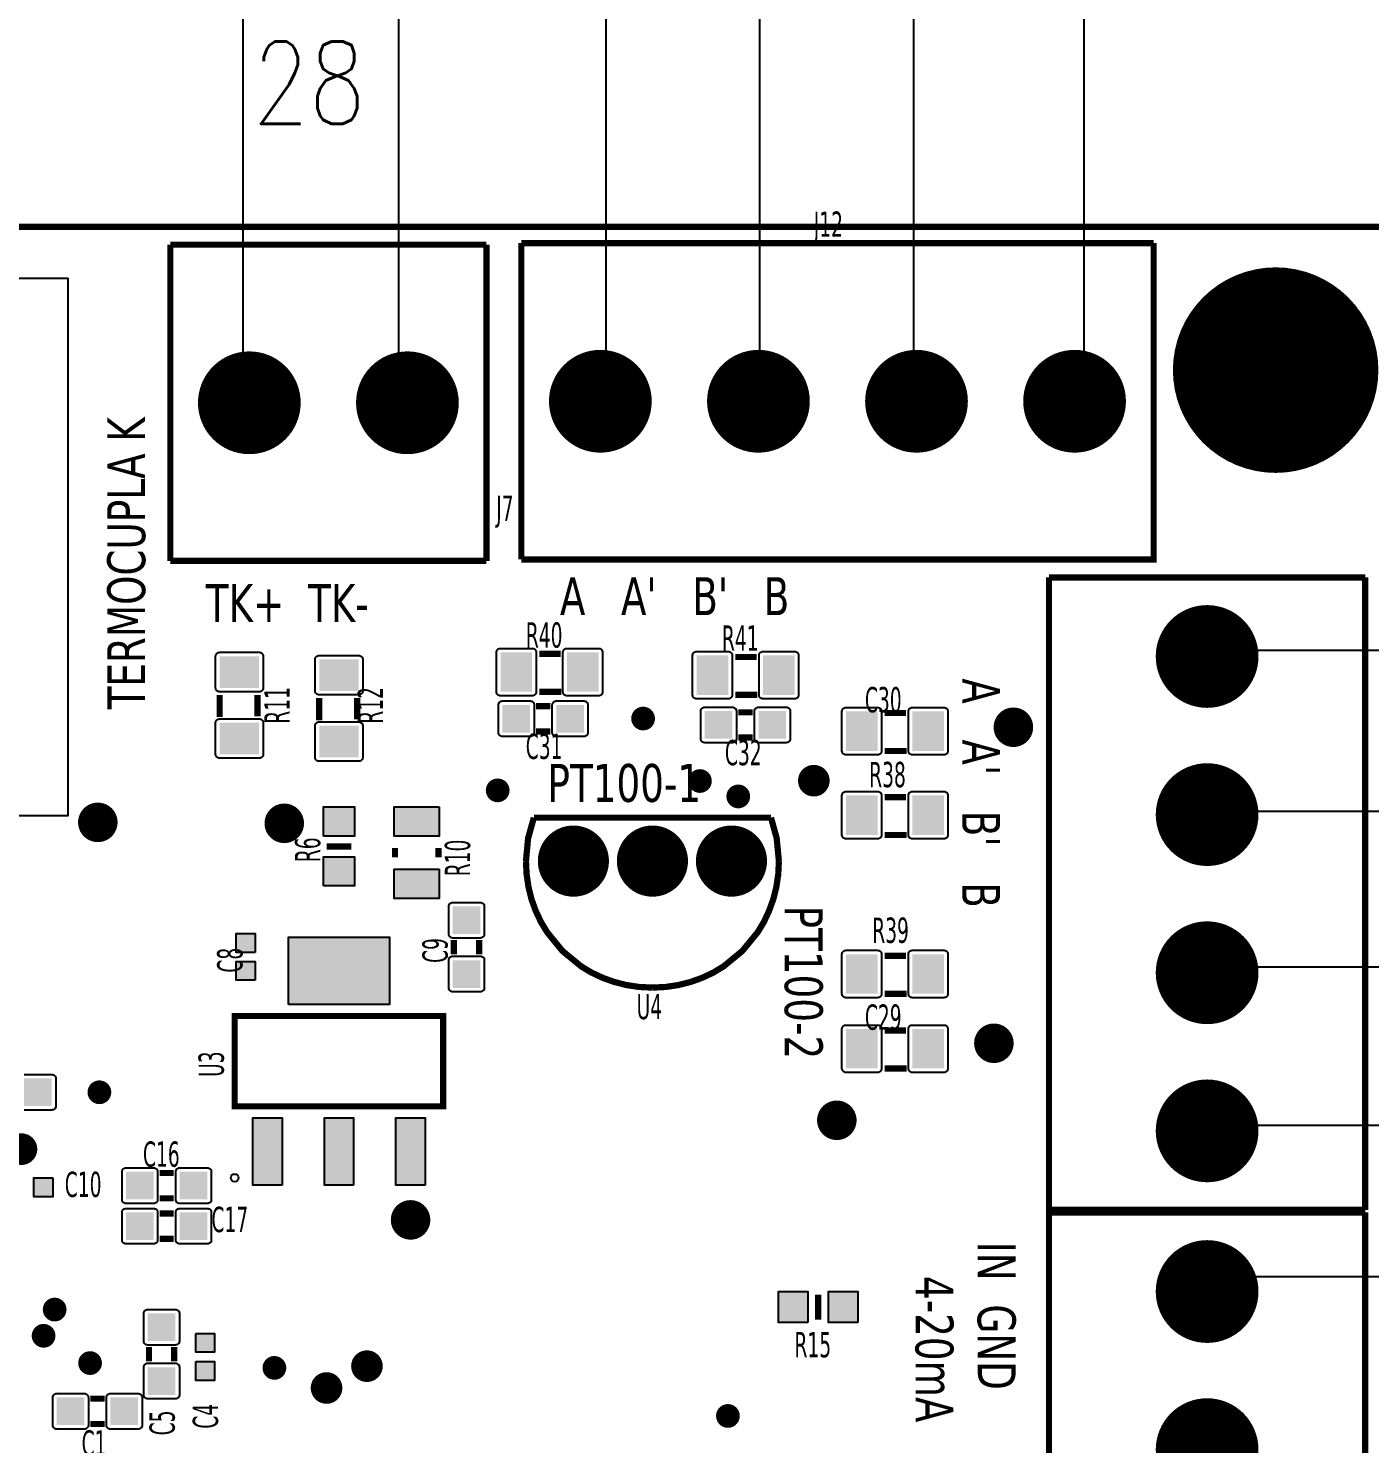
# Model space of a CAD drawing. Header units: millimetres. Extents: x 123.5 to 144.3, y 105.4 to 121.6.
# Drawn here: x 136.587 to 138.624, y 109.151 to 111.299 of the extents above; entities that cross this region are included whole.
import ezdxf
from ezdxf.enums import TextEntityAlignment as Align

# ---------------------------------------------------------------- set-up
doc = ezdxf.new("R2010")
doc.units = ezdxf.units.MM
for name, color, linetype in [('DESC', 250, 'Continuous'), ('WIREFIXED', 7, 'Continuous'), ('WIRES', 7, 'Continuous')]:
    doc.layers.add(name, color=color, linetype=linetype)
doc.styles.get("Standard").update_dxf_attribs({"font": 'tahoma.ttf'})
doc.styles.add('WD', font='romans.shx')

# ---------------------------------------------------------------- blocks, each defined once
blk = doc.blocks.new('RPAD')
blk.add_trace([(-0.5, -0.5), (-0.5, 0.5), (0.5, -0.5), (0.5, 0.5)])
blk = doc.blocks.new('EPAD')
at = {"const_width": 0.5}
blk.add_lwpolyline([(-0.25, 0, 1), (0.25, 0, 1)], format="xyb", close=True, dxfattribs=at)
blk = doc.blocks.new('oard')
at = {"const_width": 0.00787}
for points in [[(155.9889, 119.4043), (162.6345, 119.4043), (162.6345, 122.5185), (155.9889, 122.5185), (155.9889, 119.4043)], [(155.9889, 119.4043), (162.6345, 119.4043), (162.6345, 122.5185), (155.9889, 122.5185), (155.9889, 119.4043)], [(155.9889, 119.4043), (162.6345, 119.4043), (162.6345, 122.5185), (155.9889, 122.5185), (155.9889, 119.4043)], [(161.0668, 122.0961), (161.0668, 122.4961)], [(161.4668, 122.4961), (161.0668, 122.4961)], [(161.0668, 122.0961), (161.0668, 122.4961)], [(161.4668, 122.4961), (161.0668, 122.4961)], [(161.0668, 122.0961), (161.0668, 122.4961)], [(161.4668, 122.4961), (161.0668, 122.4961)], [(161.4668, 122.0961), (161.4668, 122.4961)], [(161.4668, 122.0961), (161.4668, 122.4961)], [(161.4668, 122.0961), (161.4668, 122.4961)], [(161.5109, 122.498), (161.5109, 122.098)], [(162.3109, 122.498), (162.3109, 122.098), (161.5109, 122.098)], [(161.5109, 122.498), (162.3109, 122.498)], [(161.5109, 122.498), (161.5109, 122.098)], [(162.3109, 122.498), (162.3109, 122.098), (161.5109, 122.098)], [(161.5109, 122.498), (162.3109, 122.498)], [(161.5109, 122.498), (161.5109, 122.098)], [(162.3109, 122.498), (162.3109, 122.098), (161.5109, 122.098)], [(161.5109, 122.498), (162.3109, 122.498)], [(161.4668, 122.0961), (161.0668, 122.0961)], [(161.4668, 122.0961), (161.0668, 122.0961)], [(161.4668, 122.0961), (161.0668, 122.0961)], [(162.5786, 122.0752), (162.1786, 122.0752)], [(162.5786, 121.2752), (162.1786, 121.2752), (162.1786, 122.0752)], [(162.5786, 122.0752), (162.1786, 122.0752)], [(162.5786, 121.2752), (162.1786, 121.2752), (162.1786, 122.0752)], [(162.5786, 122.0752), (162.1786, 122.0752)], [(162.5786, 121.2752), (162.1786, 121.2752), (162.1786, 122.0752)], [(162.5786, 122.0752), (162.5786, 121.2752)], [(162.5786, 122.0752), (162.5786, 121.2752)], [(162.5786, 122.0752), (162.5786, 121.2752)], [(161.5336, 121.9785), (161.5606, 121.9785)], [(161.5336, 121.9785), (161.5606, 121.9785)], [(161.5336, 121.9785), (161.5606, 121.9785)], [(161.7817, 121.9746), (161.8087, 121.9746)], [(161.7817, 121.9746), (161.8087, 121.9746)], [(161.7817, 121.9746), (161.8087, 121.9746)], [(161.1292, 121.9265), (161.1292, 121.8985)], [(161.1292, 121.9265), (161.1292, 121.8985)], [(161.1292, 121.9265), (161.1292, 121.8985)], [(161.1772, 121.9265), (161.1772, 121.8995)], [(161.1772, 121.9265), (161.1772, 121.8995)], [(161.1772, 121.9265), (161.1772, 121.8995)], [(161.5336, 121.9305), (161.5616, 121.9305)], [(161.5336, 121.9305), (161.5616, 121.9305)], [(161.5336, 121.9305), (161.5616, 121.9305)], [(161.7817, 121.9266), (161.8097, 121.9266)], [(161.7817, 121.9266), (161.8097, 121.9266)], [(161.7817, 121.9266), (161.8097, 121.9266)], [(161.2552, 121.9226), (161.2552, 121.8946)], [(161.2552, 121.9226), (161.2552, 121.8946)], [(161.2552, 121.9226), (161.2552, 121.8946)], [(161.3032, 121.9226), (161.3032, 121.8956)], [(161.3032, 121.9226), (161.3032, 121.8956)], [(161.3032, 121.9226), (161.3032, 121.8956)], [(161.5296, 121.9124), (161.5476, 121.9124)], [(161.5296, 121.9124), (161.5476, 121.9124)], [(161.5296, 121.9124), (161.5476, 121.9124)], [(161.7855, 121.9046), (161.8035, 121.9046)], [(161.7855, 121.9046), (161.8035, 121.9046)], [(161.7855, 121.9046), (161.8035, 121.9046)], [(161.9706, 121.9037), (161.9976, 121.9037)], [(161.9706, 121.9037), (161.9976, 121.9037)], [(161.9706, 121.9037), (161.9976, 121.9037)], [(161.5296, 121.8804), (161.5476, 121.8804)], [(161.5296, 121.8804), (161.5476, 121.8804)], [(161.5296, 121.8804), (161.5476, 121.8804)], [(161.7855, 121.8726), (161.8035, 121.8726)], [(161.7855, 121.8726), (161.8035, 121.8726)], [(161.7855, 121.8726), (161.8035, 121.8726)], [(161.9706, 121.8557), (161.9986, 121.8557)], [(161.9706, 121.8557), (161.9986, 121.8557)], [(161.9706, 121.8557), (161.9986, 121.8557)], [(161.9706, 121.7974), (161.9976, 121.7974)], [(161.9706, 121.7974), (161.9976, 121.7974)], [(161.9706, 121.7974), (161.9976, 121.7974)], [(161.5168, 121.7164), (161.5195, 121.7454), (161.5268, 121.7714)], [(161.5168, 121.7164), (161.5195, 121.7454), (161.5268, 121.7714)], [(161.5168, 121.7164), (161.5195, 121.7454), (161.5268, 121.7714)], [(161.8268, 121.7714), (161.5268, 121.7714)], [(161.8268, 121.7714), (161.5268, 121.7714)], [(161.8268, 121.7714), (161.5268, 121.7714)], [(161.8368, 121.7164), (161.834, 121.7454), (161.8268, 121.7714)], [(161.8368, 121.7164), (161.834, 121.7454), (161.8268, 121.7714)], [(161.8368, 121.7164), (161.834, 121.7454), (161.8268, 121.7714)], [(161.9706, 121.7494), (161.9986, 121.7494)], [(161.9706, 121.7494), (161.9986, 121.7494)], [(161.9706, 121.7494), (161.9986, 121.7494)], [(161.2645, 121.735), (161.296, 121.735)], [(161.2645, 121.735), (161.296, 121.735)], [(161.2645, 121.735), (161.296, 121.735)], [(161.3511, 121.7331), (161.3511, 121.7213)], [(161.3511, 121.7331), (161.3511, 121.7213)], [(161.3511, 121.7331), (161.3511, 121.7213)], [(161.4062, 121.7331), (161.4062, 121.7213)], [(161.4062, 121.7331), (161.4062, 121.7213)], [(161.4062, 121.7331), (161.4062, 121.7213)], [(161.5168, 121.7164), (161.5176, 121.6998), (161.52, 121.6837), (161.5238, 121.6682), (161.5291, 121.6535), (161.5358, 121.6394), (161.5437, 121.6263), (161.563, 121.6027), (161.5866, 121.5833), (161.5998, 121.5754), (161.6138, 121.5688), (161.6286, 121.5635), (161.6441, 121.5596), (161.6601, 121.5572), (161.6768, 121.5564)], [(161.5168, 121.7164), (161.5176, 121.6998), (161.52, 121.6837), (161.5238, 121.6682), (161.5291, 121.6535), (161.5358, 121.6394), (161.5437, 121.6263), (161.563, 121.6027), (161.5866, 121.5833), (161.5998, 121.5754), (161.6138, 121.5688), (161.6286, 121.5635), (161.6441, 121.5596), (161.6601, 121.5572), (161.6768, 121.5564)], [(161.5168, 121.7164), (161.5176, 121.6998), (161.52, 121.6837), (161.5238, 121.6682), (161.5291, 121.6535), (161.5358, 121.6394), (161.5437, 121.6263), (161.563, 121.6027), (161.5866, 121.5833), (161.5998, 121.5754), (161.6138, 121.5688), (161.6286, 121.5635), (161.6441, 121.5596), (161.6601, 121.5572), (161.6768, 121.5564)], [(161.8368, 121.7164), (161.836, 121.6998), (161.8336, 121.6837), (161.8297, 121.6682), (161.8244, 121.6535), (161.8178, 121.6394), (161.8099, 121.6263), (161.7905, 121.6027), (161.7669, 121.5833), (161.7538, 121.5754), (161.7397, 121.5688), (161.725, 121.5635), (161.7095, 121.5596), (161.6934, 121.5572), (161.6768, 121.5564)], [(161.8368, 121.7164), (161.836, 121.6998), (161.8336, 121.6837), (161.8297, 121.6682), (161.8244, 121.6535), (161.8178, 121.6394), (161.8099, 121.6263), (161.7905, 121.6027), (161.7669, 121.5833), (161.7538, 121.5754), (161.7397, 121.5688), (161.725, 121.5635), (161.7095, 121.5596), (161.6934, 121.5572), (161.6768, 121.5564)], [(161.8368, 121.7164), (161.836, 121.6998), (161.8336, 121.6837), (161.8297, 121.6682), (161.8244, 121.6535), (161.8178, 121.6394), (161.8099, 121.6263), (161.7905, 121.6027), (161.7669, 121.5833), (161.7538, 121.5754), (161.7397, 121.5688), (161.725, 121.5635), (161.7095, 121.5596), (161.6934, 121.5572), (161.6768, 121.5564)], [(161.4256, 121.5986), (161.4256, 121.6166)], [(161.4256, 121.5986), (161.4256, 121.6166)], [(161.4256, 121.5986), (161.4256, 121.6166)], [(161.4576, 121.5986), (161.4576, 121.6166)], [(161.4576, 121.5986), (161.4576, 121.6166)], [(161.4576, 121.5986), (161.4576, 121.6166)], [(161.9706, 121.5966), (161.9976, 121.5966)], [(161.9706, 121.5966), (161.9976, 121.5966)], [(161.9706, 121.5966), (161.9976, 121.5966)], [(161.9706, 121.5486), (161.9986, 121.5486)], [(161.9706, 121.5486), (161.9986, 121.5486)], [(161.9706, 121.5486), (161.9986, 121.5486)], [(161.4121, 121.4063), (161.4121, 121.5205), (161.1483, 121.5205), (161.1483, 121.4063), (161.4121, 121.4063)], [(161.4121, 121.4063), (161.4121, 121.5205), (161.1483, 121.5205), (161.1483, 121.4063), (161.4121, 121.4063)], [(161.4121, 121.4063), (161.4121, 121.5205), (161.1483, 121.5205), (161.1483, 121.4063), (161.4121, 121.4063)], [(161.9706, 121.5021), (161.9976, 121.5021)], [(161.9706, 121.5021), (161.9976, 121.5021)], [(161.9706, 121.5021), (161.9976, 121.5021)], [(161.9706, 121.4541), (161.9986, 121.4541)], [(161.9706, 121.4541), (161.9986, 121.4541)], [(161.9706, 121.4541), (161.9986, 121.4541)], [(161.0532, 121.3219), (161.0712, 121.3219)], [(161.0532, 121.3219), (161.0712, 121.3219)], [(161.0532, 121.3219), (161.0712, 121.3219)], [(161.0532, 121.2899), (161.0712, 121.2899)], [(161.0532, 121.2899), (161.0712, 121.2899)], [(161.0532, 121.2899), (161.0712, 121.2899)], [(161.0532, 121.2707), (161.0712, 121.2707)], [(161.0532, 121.2707), (161.0712, 121.2707)], [(161.0532, 121.2707), (161.0712, 121.2707)], [(162.5786, 121.272), (162.1786, 121.272)], [(162.1786, 121.272), (162.1786, 120.872)], [(162.5786, 121.272), (162.1786, 121.272)], [(162.1786, 121.272), (162.1786, 120.872)], [(162.5786, 121.272), (162.1786, 121.272)], [(162.1786, 121.272), (162.1786, 120.872)], [(162.5786, 121.272), (162.5786, 120.872)], [(162.5786, 121.272), (162.5786, 120.872)], [(162.5786, 121.272), (162.5786, 120.872)], [(161.0532, 121.2387), (161.0712, 121.2387)], [(161.0532, 121.2387), (161.0712, 121.2387)], [(161.0532, 121.2387), (161.0712, 121.2387)], [(161.8865, 121.1366), (161.8865, 121.1681)], [(161.8865, 121.1366), (161.8865, 121.1681)], [(161.8865, 121.1366), (161.8865, 121.1681)], [(161.0398, 121.1018), (161.0398, 121.0838)], [(161.0398, 121.1018), (161.0398, 121.0838)], [(161.0398, 121.1018), (161.0398, 121.0838)], [(161.0718, 121.1018), (161.0718, 121.0838)], [(161.0718, 121.1018), (161.0718, 121.0838)], [(161.0718, 121.1018), (161.0718, 121.0838)], [(160.9836, 121.0365), (160.9656, 121.0365)], [(160.9836, 121.0365), (160.9656, 121.0365)], [(160.9836, 121.0365), (160.9656, 121.0365)], [(160.9836, 121.0045), (160.9656, 121.0045)], [(160.9836, 121.0045), (160.9656, 121.0045)], [(160.9836, 121.0045), (160.9656, 121.0045)]]:
    blk.add_lwpolyline(points, dxfattribs=at)
for points in [[(160.7307, 122.4531), (160.7307, 121.7741), (160.9374, 121.7741), (160.9374, 122.4531), (160.7307, 122.4531)], [(160.8819, 121.4465), (160.9169, 121.4465), (160.9179, 121.4464), (160.9189, 121.4461), (160.9197, 121.4457), (160.9204, 121.4451), (160.9211, 121.4443), (160.9215, 121.4435), (160.9218, 121.4425), (160.9219, 121.4415), (160.9219, 121.4065), (160.9218, 121.4055), (160.9215, 121.4045), (160.9211, 121.4037), (160.9204, 121.403), (160.9197, 121.4023), (160.9189, 121.4019), (160.9179, 121.4016), (160.9169, 121.4015), (160.8819, 121.4015)]]:
    blk.add_lwpolyline(points)
for points in [[(161.4846, 121.9855), (161.5246, 121.9855), (161.5256, 121.9854), (161.5266, 121.9851), (161.5274, 121.9847), (161.5282, 121.9841), (161.5288, 121.9833), (161.5292, 121.9825), (161.5295, 121.9815), (161.5296, 121.9805), (161.5296, 121.9305), (161.5295, 121.9295), (161.5292, 121.9285), (161.5288, 121.9277), (161.5282, 121.9269), (161.5274, 121.9263), (161.5266, 121.9259), (161.5256, 121.9256), (161.5246, 121.9255), (161.4846, 121.9255), (161.4836, 121.9256), (161.4827, 121.9259), (161.4818, 121.9263), (161.4811, 121.9269), (161.4805, 121.9277), (161.48, 121.9285), (161.4797, 121.9295), (161.4796, 121.9305), (161.4796, 121.9805), (161.4797, 121.9815), (161.48, 121.9825), (161.4805, 121.9833), (161.4811, 121.9841), (161.4818, 121.9847), (161.4827, 121.9851), (161.4836, 121.9854), (161.4846, 121.9855)], [(161.5686, 121.9855), (161.6086, 121.9855), (161.6096, 121.9854), (161.6106, 121.9851), (161.6114, 121.9847), (161.6122, 121.9841), (161.6128, 121.9833), (161.6132, 121.9825), (161.6135, 121.9815), (161.6136, 121.9805), (161.6136, 121.9305), (161.6135, 121.9295), (161.6132, 121.9285), (161.6128, 121.9277), (161.6122, 121.9269), (161.6114, 121.9263), (161.6106, 121.9259), (161.6096, 121.9256), (161.6086, 121.9255), (161.5686, 121.9255), (161.5676, 121.9256), (161.5667, 121.9259), (161.5658, 121.9263), (161.5651, 121.9269), (161.5645, 121.9277), (161.564, 121.9285), (161.5637, 121.9295), (161.5636, 121.9305), (161.5636, 121.9805), (161.5637, 121.9815), (161.564, 121.9825), (161.5645, 121.9833), (161.5651, 121.9841), (161.5658, 121.9847), (161.5667, 121.9851), (161.5676, 121.9854), (161.5686, 121.9855)], [(161.1842, 121.9755), (161.1842, 121.9355), (161.1841, 121.9345), (161.1838, 121.9335), (161.1834, 121.9327), (161.1828, 121.9319), (161.182, 121.9313), (161.1812, 121.9309), (161.1803, 121.9306), (161.1792, 121.9305), (161.1292, 121.9305), (161.1282, 121.9306), (161.1273, 121.9309), (161.1264, 121.9313), (161.1257, 121.9319), (161.1251, 121.9327), (161.1246, 121.9335), (161.1243, 121.9345), (161.1242, 121.9355), (161.1242, 121.9755), (161.1243, 121.9765), (161.1246, 121.9775), (161.1251, 121.9783), (161.1257, 121.9791), (161.1264, 121.9797), (161.1273, 121.9801), (161.1282, 121.9804), (161.1292, 121.9805), (161.1792, 121.9805), (161.1803, 121.9804), (161.1812, 121.9801), (161.182, 121.9797), (161.1828, 121.9791), (161.1834, 121.9783), (161.1838, 121.9775), (161.1841, 121.9765), (161.1842, 121.9755)], [(161.3102, 121.9716), (161.3102, 121.9316), (161.3101, 121.9305), (161.3098, 121.9296), (161.3094, 121.9287), (161.3088, 121.928), (161.308, 121.9274), (161.3072, 121.927), (161.3062, 121.9267), (161.3052, 121.9266), (161.2552, 121.9266), (161.2542, 121.9267), (161.2532, 121.927), (161.2524, 121.9274), (161.2517, 121.928), (161.2511, 121.9287), (161.2506, 121.9296), (161.2503, 121.9305), (161.2502, 121.9316), (161.2502, 121.9716), (161.2503, 121.9726), (161.2506, 121.9735), (161.2511, 121.9744), (161.2517, 121.9751), (161.2524, 121.9757), (161.2532, 121.9762), (161.2542, 121.9765), (161.2552, 121.9766), (161.3052, 121.9766), (161.3062, 121.9765), (161.3072, 121.9762), (161.308, 121.9757), (161.3088, 121.9751), (161.3094, 121.9744), (161.3098, 121.9735), (161.3101, 121.9726), (161.3102, 121.9716)], [(161.7327, 121.9816), (161.7727, 121.9816), (161.7737, 121.9815), (161.7746, 121.9812), (161.7755, 121.9807), (161.7762, 121.9801), (161.7768, 121.9794), (161.7773, 121.9785), (161.7776, 121.9776), (161.7777, 121.9766), (161.7777, 121.9266), (161.7776, 121.9255), (161.7773, 121.9246), (161.7768, 121.9237), (161.7762, 121.923), (161.7755, 121.9224), (161.7746, 121.922), (161.7737, 121.9217), (161.7727, 121.9216), (161.7327, 121.9216), (161.7316, 121.9217), (161.7307, 121.922), (161.7298, 121.9224), (161.7291, 121.923), (161.7285, 121.9237), (161.728, 121.9246), (161.7278, 121.9255), (161.7277, 121.9266), (161.7277, 121.9766), (161.7278, 121.9776), (161.728, 121.9785), (161.7285, 121.9794), (161.7291, 121.9801), (161.7298, 121.9807), (161.7307, 121.9812), (161.7316, 121.9815), (161.7327, 121.9816)], [(161.8167, 121.9816), (161.8567, 121.9816), (161.8577, 121.9815), (161.8586, 121.9812), (161.8595, 121.9807), (161.8602, 121.9801), (161.8608, 121.9794), (161.8613, 121.9785), (161.8616, 121.9776), (161.8617, 121.9766), (161.8617, 121.9266), (161.8616, 121.9255), (161.8613, 121.9246), (161.8608, 121.9237), (161.8602, 121.923), (161.8595, 121.9224), (161.8586, 121.922), (161.8577, 121.9217), (161.8567, 121.9216), (161.8167, 121.9216), (161.8156, 121.9217), (161.8147, 121.922), (161.8138, 121.9224), (161.8131, 121.923), (161.8125, 121.9237), (161.812, 121.9246), (161.8118, 121.9255), (161.8117, 121.9266), (161.8117, 121.9766), (161.8118, 121.9776), (161.812, 121.9785), (161.8125, 121.9794), (161.8131, 121.9801), (161.8138, 121.9807), (161.8147, 121.9812), (161.8156, 121.9815), (161.8167, 121.9816)], [(161.4871, 121.9189), (161.5221, 121.9189), (161.5231, 121.9188), (161.5241, 121.9186), (161.5249, 121.9181), (161.5257, 121.9175), (161.5263, 121.9168), (161.5267, 121.9159), (161.527, 121.915), (161.5271, 121.9139), (161.5271, 121.8789), (161.527, 121.8779), (161.5267, 121.877), (161.5263, 121.8761), (161.5257, 121.8754), (161.5249, 121.8748), (161.5241, 121.8743), (161.5231, 121.874), (161.5221, 121.8739), (161.4871, 121.8739), (161.4861, 121.874), (161.4852, 121.8743), (161.4843, 121.8748), (161.4836, 121.8754), (161.483, 121.8761), (161.4825, 121.877), (161.4822, 121.8779), (161.4821, 121.8789), (161.4821, 121.9139), (161.4822, 121.915), (161.4825, 121.9159), (161.483, 121.9168), (161.4836, 121.9175), (161.4843, 121.9181), (161.4852, 121.9186), (161.4861, 121.9188), (161.4871, 121.9189)], [(161.5551, 121.9189), (161.5901, 121.9189), (161.5911, 121.9188), (161.5921, 121.9186), (161.5929, 121.9181), (161.5937, 121.9175), (161.5943, 121.9168), (161.5947, 121.9159), (161.595, 121.915), (161.5951, 121.9139), (161.5951, 121.8789), (161.595, 121.8779), (161.5947, 121.877), (161.5943, 121.8761), (161.5937, 121.8754), (161.5929, 121.8748), (161.5921, 121.8743), (161.5911, 121.874), (161.5901, 121.8739), (161.5551, 121.8739), (161.5541, 121.874), (161.5532, 121.8743), (161.5523, 121.8748), (161.5516, 121.8754), (161.551, 121.8761), (161.5505, 121.877), (161.5502, 121.8779), (161.5501, 121.8789), (161.5501, 121.9139), (161.5502, 121.915), (161.5505, 121.9159), (161.551, 121.9168), (161.5516, 121.9175), (161.5523, 121.9181), (161.5532, 121.9186), (161.5541, 121.9188), (161.5551, 121.9189)], [(161.1842, 121.8915), (161.1842, 121.8515), (161.1841, 121.8505), (161.1838, 121.8495), (161.1834, 121.8487), (161.1828, 121.8479), (161.182, 121.8473), (161.1812, 121.8469), (161.1803, 121.8466), (161.1792, 121.8465), (161.1292, 121.8465), (161.1282, 121.8466), (161.1273, 121.8469), (161.1264, 121.8473), (161.1257, 121.8479), (161.1251, 121.8487), (161.1246, 121.8495), (161.1243, 121.8505), (161.1242, 121.8515), (161.1242, 121.8915), (161.1243, 121.8925), (161.1246, 121.8935), (161.1251, 121.8943), (161.1257, 121.8951), (161.1264, 121.8957), (161.1273, 121.8961), (161.1282, 121.8964), (161.1292, 121.8965), (161.1792, 121.8965), (161.1803, 121.8964), (161.1812, 121.8961), (161.182, 121.8957), (161.1828, 121.8951), (161.1834, 121.8943), (161.1838, 121.8935), (161.1841, 121.8925), (161.1842, 121.8915)], [(161.743, 121.9111), (161.778, 121.9111), (161.7791, 121.911), (161.78, 121.9107), (161.7808, 121.9102), (161.7816, 121.9096), (161.7822, 121.9089), (161.7826, 121.908), (161.7829, 121.9071), (161.783, 121.9061), (161.783, 121.8711), (161.7829, 121.8701), (161.7826, 121.8691), (161.7822, 121.8683), (161.7816, 121.8675), (161.7808, 121.8669), (161.78, 121.8665), (161.7791, 121.8662), (161.778, 121.8661), (161.743, 121.8661), (161.742, 121.8662), (161.7411, 121.8665), (161.7402, 121.8669), (161.7395, 121.8675), (161.7389, 121.8683), (161.7384, 121.8691), (161.7381, 121.8701), (161.738, 121.8711), (161.738, 121.9061), (161.7381, 121.9071), (161.7384, 121.908), (161.7389, 121.9089), (161.7395, 121.9096), (161.7402, 121.9102), (161.7411, 121.9107), (161.742, 121.911), (161.743, 121.9111)], [(161.811, 121.9111), (161.846, 121.9111), (161.8471, 121.911), (161.848, 121.9107), (161.8488, 121.9102), (161.8496, 121.9096), (161.8502, 121.9089), (161.8506, 121.908), (161.8509, 121.9071), (161.851, 121.9061), (161.851, 121.8711), (161.8509, 121.8701), (161.8506, 121.8691), (161.8502, 121.8683), (161.8496, 121.8675), (161.8488, 121.8669), (161.848, 121.8665), (161.8471, 121.8662), (161.846, 121.8661), (161.811, 121.8661), (161.81, 121.8662), (161.8091, 121.8665), (161.8082, 121.8669), (161.8075, 121.8675), (161.8069, 121.8683), (161.8064, 121.8691), (161.8061, 121.8701), (161.806, 121.8711), (161.806, 121.9061), (161.8061, 121.9071), (161.8064, 121.908), (161.8069, 121.9089), (161.8075, 121.9096), (161.8082, 121.9102), (161.8091, 121.9107), (161.81, 121.911), (161.811, 121.9111)], [(161.9216, 121.9107), (161.9616, 121.9107), (161.9627, 121.9106), (161.9636, 121.9103), (161.9644, 121.9099), (161.9652, 121.9093), (161.9658, 121.9085), (161.9662, 121.9077), (161.9665, 121.9067), (161.9666, 121.9057), (161.9666, 121.8557), (161.9665, 121.8547), (161.9662, 121.8537), (161.9658, 121.8529), (161.9652, 121.8521), (161.9644, 121.8515), (161.9636, 121.8511), (161.9627, 121.8508), (161.9616, 121.8507), (161.9216, 121.8507), (161.9206, 121.8508), (161.9197, 121.8511), (161.9188, 121.8515), (161.9181, 121.8521), (161.9175, 121.8529), (161.917, 121.8537), (161.9167, 121.8547), (161.9166, 121.8557), (161.9166, 121.9057), (161.9167, 121.9067), (161.917, 121.9077), (161.9175, 121.9085), (161.9181, 121.9093), (161.9188, 121.9099), (161.9197, 121.9103), (161.9206, 121.9106), (161.9216, 121.9107)], [(162.0056, 121.9107), (162.0456, 121.9107), (162.0467, 121.9106), (162.0476, 121.9103), (162.0484, 121.9099), (162.0492, 121.9093), (162.0498, 121.9085), (162.0502, 121.9077), (162.0505, 121.9067), (162.0506, 121.9057), (162.0506, 121.8557), (162.0505, 121.8547), (162.0502, 121.8537), (162.0498, 121.8529), (162.0492, 121.8521), (162.0484, 121.8515), (162.0476, 121.8511), (162.0467, 121.8508), (162.0456, 121.8507), (162.0056, 121.8507), (162.0046, 121.8508), (162.0037, 121.8511), (162.0028, 121.8515), (162.0021, 121.8521), (162.0015, 121.8529), (162.001, 121.8537), (162.0007, 121.8547), (162.0006, 121.8557), (162.0006, 121.9057), (162.0007, 121.9067), (162.001, 121.9077), (162.0015, 121.9085), (162.0021, 121.9093), (162.0028, 121.9099), (162.0037, 121.9103), (162.0046, 121.9106), (162.0056, 121.9107)], [(161.3102, 121.8876), (161.3102, 121.8476), (161.3101, 121.8465), (161.3098, 121.8456), (161.3094, 121.8447), (161.3088, 121.844), (161.308, 121.8434), (161.3072, 121.843), (161.3062, 121.8427), (161.3052, 121.8426), (161.2552, 121.8426), (161.2542, 121.8427), (161.2532, 121.843), (161.2524, 121.8434), (161.2517, 121.844), (161.2511, 121.8447), (161.2506, 121.8456), (161.2503, 121.8465), (161.2502, 121.8476), (161.2502, 121.8876), (161.2503, 121.8886), (161.2506, 121.8895), (161.2511, 121.8904), (161.2517, 121.8911), (161.2524, 121.8917), (161.2532, 121.8922), (161.2542, 121.8925), (161.2552, 121.8926), (161.3052, 121.8926), (161.3062, 121.8925), (161.3072, 121.8922), (161.308, 121.8917), (161.3088, 121.8911), (161.3094, 121.8904), (161.3098, 121.8895), (161.3101, 121.8886), (161.3102, 121.8876)], [(161.9216, 121.8044), (161.9616, 121.8044), (161.9627, 121.8043), (161.9636, 121.804), (161.9644, 121.8036), (161.9652, 121.803), (161.9658, 121.8022), (161.9662, 121.8014), (161.9665, 121.8004), (161.9666, 121.7994), (161.9666, 121.7494), (161.9665, 121.7484), (161.9662, 121.7474), (161.9658, 121.7466), (161.9652, 121.7458), (161.9644, 121.7452), (161.9636, 121.7448), (161.9627, 121.7445), (161.9616, 121.7444), (161.9216, 121.7444), (161.9206, 121.7445), (161.9197, 121.7448), (161.9188, 121.7452), (161.9181, 121.7458), (161.9175, 121.7466), (161.917, 121.7474), (161.9167, 121.7484), (161.9166, 121.7494), (161.9166, 121.7994), (161.9167, 121.8004), (161.917, 121.8014), (161.9175, 121.8022), (161.9181, 121.803), (161.9188, 121.8036), (161.9197, 121.804), (161.9206, 121.8043), (161.9216, 121.8044)], [(162.0056, 121.8044), (162.0456, 121.8044), (162.0467, 121.8043), (162.0476, 121.804), (162.0484, 121.8036), (162.0492, 121.803), (162.0498, 121.8022), (162.0502, 121.8014), (162.0505, 121.8004), (162.0506, 121.7994), (162.0506, 121.7494), (162.0505, 121.7484), (162.0502, 121.7474), (162.0498, 121.7466), (162.0492, 121.7458), (162.0484, 121.7452), (162.0476, 121.7448), (162.0467, 121.7445), (162.0456, 121.7444), (162.0056, 121.7444), (162.0046, 121.7445), (162.0037, 121.7448), (162.0028, 121.7452), (162.0021, 121.7458), (162.0015, 121.7466), (162.001, 121.7474), (162.0007, 121.7484), (162.0006, 121.7494), (162.0006, 121.7994), (162.0007, 121.8004), (162.001, 121.8014), (162.0015, 121.8022), (162.0021, 121.803), (162.0028, 121.8036), (162.0037, 121.804), (162.0046, 121.8043), (162.0056, 121.8044)], [(161.2607, 121.748), (161.2607, 121.785), (161.2997, 121.785), (161.2997, 121.748), (161.2607, 121.748)], [(161.4071, 121.785), (161.4071, 121.748), (161.3501, 121.748), (161.3501, 121.785), (161.4071, 121.785)], [(161.2607, 121.685), (161.2607, 121.722), (161.2997, 121.722), (161.2997, 121.685), (161.2607, 121.685)], [(161.4071, 121.7063), (161.4071, 121.6693), (161.3501, 121.6693), (161.3501, 121.7063), (161.4071, 121.7063)], [(161.4191, 121.6241), (161.4191, 121.6591), (161.4192, 121.6601), (161.4195, 121.6611), (161.42, 121.6619), (161.4206, 121.6627), (161.4213, 121.6633), (161.4222, 121.6637), (161.4231, 121.664), (161.4241, 121.6641), (161.4591, 121.6641), (161.4602, 121.664), (161.4611, 121.6637), (161.4619, 121.6633), (161.4627, 121.6627), (161.4633, 121.6619), (161.4637, 121.6611), (161.464, 121.6601), (161.4641, 121.6591), (161.4641, 121.6241), (161.464, 121.6231), (161.4637, 121.6221), (161.4633, 121.6213), (161.4627, 121.6206), (161.4619, 121.62), (161.4611, 121.6195), (161.4602, 121.6192), (161.4591, 121.6191), (161.4241, 121.6191), (161.4231, 121.6192), (161.4222, 121.6195), (161.4213, 121.62), (161.4206, 121.6206), (161.42, 121.6213), (161.4195, 121.6221), (161.4192, 121.6231), (161.4191, 121.6241)], [(161.1741, 121.601), (161.1501, 121.601), (161.1501, 121.625), (161.1741, 121.625), (161.1741, 121.601)], [(161.2162, 121.5351), (161.2162, 121.6201), (161.3442, 121.6201), (161.3442, 121.5351), (161.2162, 121.5351)], [(161.1741, 121.5656), (161.1501, 121.5656), (161.1501, 121.5896), (161.1741, 121.5896), (161.1741, 121.5656)], [(161.4191, 121.5561), (161.4191, 121.5911), (161.4192, 121.5921), (161.4195, 121.5931), (161.42, 121.5939), (161.4206, 121.5947), (161.4213, 121.5953), (161.4222, 121.5957), (161.4231, 121.596), (161.4241, 121.5961), (161.4591, 121.5961), (161.4602, 121.596), (161.4611, 121.5957), (161.4619, 121.5953), (161.4627, 121.5947), (161.4633, 121.5939), (161.4637, 121.5931), (161.464, 121.5921), (161.4641, 121.5911), (161.4641, 121.5561), (161.464, 121.5551), (161.4637, 121.5541), (161.4633, 121.5533), (161.4627, 121.5526), (161.4619, 121.552), (161.4611, 121.5515), (161.4602, 121.5512), (161.4591, 121.5511), (161.4241, 121.5511), (161.4231, 121.5512), (161.4222, 121.5515), (161.4213, 121.552), (161.4206, 121.5526), (161.42, 121.5533), (161.4195, 121.5541), (161.4192, 121.5551), (161.4191, 121.5561)], [(161.9216, 121.6036), (161.9616, 121.6036), (161.9627, 121.6035), (161.9636, 121.6032), (161.9644, 121.6028), (161.9652, 121.6022), (161.9658, 121.6014), (161.9662, 121.6006), (161.9665, 121.5996), (161.9666, 121.5986), (161.9666, 121.5486), (161.9665, 121.5476), (161.9662, 121.5466), (161.9658, 121.5458), (161.9652, 121.5451), (161.9644, 121.5445), (161.9636, 121.544), (161.9627, 121.5437), (161.9616, 121.5436), (161.9216, 121.5436), (161.9206, 121.5437), (161.9197, 121.544), (161.9188, 121.5445), (161.9181, 121.5451), (161.9175, 121.5458), (161.917, 121.5466), (161.9167, 121.5476), (161.9166, 121.5486), (161.9166, 121.5986), (161.9167, 121.5996), (161.917, 121.6006), (161.9175, 121.6014), (161.9181, 121.6022), (161.9188, 121.6028), (161.9197, 121.6032), (161.9206, 121.6035), (161.9216, 121.6036)], [(162.0056, 121.6036), (162.0456, 121.6036), (162.0467, 121.6035), (162.0476, 121.6032), (162.0484, 121.6028), (162.0492, 121.6022), (162.0498, 121.6014), (162.0502, 121.6006), (162.0505, 121.5996), (162.0506, 121.5986), (162.0506, 121.5486), (162.0505, 121.5476), (162.0502, 121.5466), (162.0498, 121.5458), (162.0492, 121.5451), (162.0484, 121.5445), (162.0476, 121.544), (162.0467, 121.5437), (162.0456, 121.5436), (162.0056, 121.5436), (162.0046, 121.5437), (162.0037, 121.544), (162.0028, 121.5445), (162.0021, 121.5451), (162.0015, 121.5458), (162.001, 121.5466), (162.0007, 121.5476), (162.0006, 121.5486), (162.0006, 121.5986), (162.0007, 121.5996), (162.001, 121.6006), (162.0015, 121.6014), (162.0021, 121.6022), (162.0028, 121.6028), (162.0037, 121.6032), (162.0046, 121.6035), (162.0056, 121.6036)], [(161.9216, 121.5091), (161.9616, 121.5091), (161.9627, 121.509), (161.9636, 121.5087), (161.9644, 121.5083), (161.9652, 121.5077), (161.9658, 121.5069), (161.9662, 121.5061), (161.9665, 121.5051), (161.9666, 121.5041), (161.9666, 121.4541), (161.9665, 121.4531), (161.9662, 121.4522), (161.9658, 121.4513), (161.9652, 121.4506), (161.9644, 121.45), (161.9636, 121.4495), (161.9627, 121.4492), (161.9616, 121.4491), (161.9216, 121.4491), (161.9206, 121.4492), (161.9197, 121.4495), (161.9188, 121.45), (161.9181, 121.4506), (161.9175, 121.4513), (161.917, 121.4522), (161.9167, 121.4531), (161.9166, 121.4541), (161.9166, 121.5041), (161.9167, 121.5051), (161.917, 121.5061), (161.9175, 121.5069), (161.9181, 121.5077), (161.9188, 121.5083), (161.9197, 121.5087), (161.9206, 121.509), (161.9216, 121.5091)], [(162.0056, 121.5091), (162.0456, 121.5091), (162.0467, 121.509), (162.0476, 121.5087), (162.0484, 121.5083), (162.0492, 121.5077), (162.0498, 121.5069), (162.0502, 121.5061), (162.0505, 121.5051), (162.0506, 121.5041), (162.0506, 121.4541), (162.0505, 121.4531), (162.0502, 121.4522), (162.0498, 121.4513), (162.0492, 121.4506), (162.0484, 121.45), (162.0476, 121.4495), (162.0467, 121.4492), (162.0456, 121.4491), (162.0056, 121.4491), (162.0046, 121.4492), (162.0037, 121.4495), (162.0028, 121.45), (162.0021, 121.4506), (162.0015, 121.4513), (162.001, 121.4522), (162.0007, 121.4531), (162.0006, 121.4541), (162.0006, 121.5041), (162.0007, 121.5051), (162.001, 121.5061), (162.0015, 121.5069), (162.0021, 121.5077), (162.0028, 121.5083), (162.0037, 121.5087), (162.0046, 121.509), (162.0056, 121.5091)], [(161.2082, 121.3067), (161.1712, 121.3067), (161.1712, 121.3917), (161.2082, 121.3917), (161.2082, 121.3067)], [(161.2987, 121.3067), (161.2617, 121.3067), (161.2617, 121.3917), (161.2987, 121.3917), (161.2987, 121.3067)], [(161.3893, 121.3067), (161.3523, 121.3067), (161.3523, 121.3917), (161.3893, 121.3917), (161.3893, 121.3067)], [(161.0107, 121.3284), (161.0457, 121.3284), (161.0468, 121.3283), (161.0477, 121.328), (161.0486, 121.3276), (161.0493, 121.327), (161.0499, 121.3262), (161.0504, 121.3254), (161.0506, 121.3244), (161.0507, 121.3234), (161.0507, 121.2884), (161.0506, 121.2874), (161.0504, 121.2864), (161.0499, 121.2856), (161.0493, 121.2848), (161.0486, 121.2842), (161.0477, 121.2838), (161.0468, 121.2835), (161.0457, 121.2834), (161.0107, 121.2834), (161.0097, 121.2835), (161.0088, 121.2838), (161.0079, 121.2842), (161.0072, 121.2848), (161.0066, 121.2856), (161.0061, 121.2864), (161.0058, 121.2874), (161.0057, 121.2884), (161.0057, 121.3234), (161.0058, 121.3244), (161.0061, 121.3254), (161.0066, 121.3262), (161.0072, 121.327), (161.0079, 121.3276), (161.0088, 121.328), (161.0097, 121.3283), (161.0107, 121.3284)], [(161.0787, 121.3284), (161.1137, 121.3284), (161.1148, 121.3283), (161.1157, 121.328), (161.1166, 121.3276), (161.1173, 121.327), (161.1179, 121.3262), (161.1184, 121.3254), (161.1186, 121.3244), (161.1187, 121.3234), (161.1187, 121.2884), (161.1186, 121.2874), (161.1184, 121.2864), (161.1179, 121.2856), (161.1173, 121.2848), (161.1166, 121.2842), (161.1157, 121.2838), (161.1148, 121.2835), (161.1137, 121.2834), (161.0787, 121.2834), (161.0777, 121.2835), (161.0768, 121.2838), (161.0759, 121.2842), (161.0752, 121.2848), (161.0746, 121.2856), (161.0741, 121.2864), (161.0738, 121.2874), (161.0737, 121.2884), (161.0737, 121.3234), (161.0738, 121.3244), (161.0741, 121.3254), (161.0746, 121.3262), (161.0752, 121.327), (161.0759, 121.3276), (161.0768, 121.328), (161.0777, 121.3283), (161.0787, 121.3284)], [(160.9182, 121.3159), (160.9182, 121.2919), (160.8942, 121.2919), (160.8942, 121.3159), (160.9182, 121.3159)], [(161.0107, 121.2772), (161.0457, 121.2772), (161.0468, 121.2771), (161.0477, 121.2768), (161.0486, 121.2764), (161.0493, 121.2758), (161.0499, 121.275), (161.0504, 121.2742), (161.0506, 121.2732), (161.0507, 121.2722), (161.0507, 121.2372), (161.0506, 121.2362), (161.0504, 121.2352), (161.0499, 121.2344), (161.0493, 121.2337), (161.0486, 121.2331), (161.0477, 121.2326), (161.0468, 121.2323), (161.0457, 121.2322), (161.0107, 121.2322), (161.0097, 121.2323), (161.0088, 121.2326), (161.0079, 121.2331), (161.0072, 121.2337), (161.0066, 121.2344), (161.0061, 121.2352), (161.0058, 121.2362), (161.0057, 121.2372), (161.0057, 121.2722), (161.0058, 121.2732), (161.0061, 121.2742), (161.0066, 121.275), (161.0072, 121.2758), (161.0079, 121.2764), (161.0088, 121.2768), (161.0097, 121.2771), (161.0107, 121.2772)], [(161.0787, 121.2772), (161.1137, 121.2772), (161.1148, 121.2771), (161.1157, 121.2768), (161.1166, 121.2764), (161.1173, 121.2758), (161.1179, 121.275), (161.1184, 121.2742), (161.1186, 121.2732), (161.1187, 121.2722), (161.1187, 121.2372), (161.1186, 121.2362), (161.1184, 121.2352), (161.1179, 121.2344), (161.1173, 121.2337), (161.1166, 121.2331), (161.1157, 121.2326), (161.1148, 121.2323), (161.1137, 121.2322), (161.0787, 121.2322), (161.0777, 121.2323), (161.0768, 121.2326), (161.0759, 121.2331), (161.0752, 121.2337), (161.0746, 121.2344), (161.0741, 121.2352), (161.0738, 121.2362), (161.0737, 121.2372), (161.0737, 121.2722), (161.0738, 121.2732), (161.0741, 121.2742), (161.0746, 121.275), (161.0752, 121.2758), (161.0759, 121.2764), (161.0768, 121.2768), (161.0777, 121.2771), (161.0787, 121.2772)], [(161.8735, 121.1329), (161.8365, 121.1329), (161.8365, 121.1719), (161.8735, 121.1719), (161.8735, 121.1329)], [(161.9365, 121.1329), (161.8995, 121.1329), (161.8995, 121.1719), (161.9365, 121.1719), (161.9365, 121.1329)], [(161.0783, 121.1443), (161.0783, 121.1093), (161.0782, 121.1082), (161.0779, 121.1073), (161.0775, 121.1064), (161.0769, 121.1057), (161.0761, 121.1051), (161.0753, 121.1046), (161.0743, 121.1044), (161.0733, 121.1043), (161.0383, 121.1043), (161.0373, 121.1044), (161.0363, 121.1046), (161.0355, 121.1051), (161.0347, 121.1057), (161.0341, 121.1064), (161.0337, 121.1073), (161.0334, 121.1082), (161.0333, 121.1093), (161.0333, 121.1443), (161.0334, 121.1453), (161.0337, 121.1462), (161.0341, 121.1471), (161.0347, 121.1478), (161.0355, 121.1484), (161.0363, 121.1489), (161.0373, 121.1492), (161.0383, 121.1493), (161.0733, 121.1493), (161.0743, 121.1492), (161.0753, 121.1489), (161.0761, 121.1484), (161.0769, 121.1478), (161.0775, 121.1471), (161.0779, 121.1462), (161.0782, 121.1453), (161.0783, 121.1443)], [(161.0989, 121.1191), (161.1229, 121.1191), (161.1229, 121.0951), (161.0989, 121.0951), (161.0989, 121.1191)], [(161.0783, 121.0763), (161.0783, 121.0413), (161.0782, 121.0402), (161.0779, 121.0393), (161.0775, 121.0384), (161.0769, 121.0377), (161.0761, 121.0371), (161.0753, 121.0366), (161.0743, 121.0364), (161.0733, 121.0363), (161.0383, 121.0363), (161.0373, 121.0364), (161.0363, 121.0366), (161.0355, 121.0371), (161.0347, 121.0377), (161.0341, 121.0384), (161.0337, 121.0393), (161.0334, 121.0402), (161.0333, 121.0413), (161.0333, 121.0763), (161.0334, 121.0773), (161.0337, 121.0782), (161.0341, 121.0791), (161.0347, 121.0798), (161.0355, 121.0804), (161.0363, 121.0809), (161.0373, 121.0812), (161.0383, 121.0813), (161.0733, 121.0813), (161.0743, 121.0812), (161.0753, 121.0809), (161.0761, 121.0804), (161.0769, 121.0798), (161.0775, 121.0791), (161.0779, 121.0782), (161.0782, 121.0773), (161.0783, 121.0763)], [(161.0989, 121.0836), (161.1229, 121.0836), (161.1229, 121.0596), (161.0989, 121.0596), (161.0989, 121.0836)], [(160.9581, 120.998), (160.9231, 120.998), (160.922, 120.9981), (160.9211, 120.9984), (160.9202, 120.9988), (160.9195, 120.9994), (160.9189, 121.0001), (160.9184, 121.001), (160.9182, 121.0019), (160.9181, 121.003), (160.9181, 121.038), (160.9182, 121.039), (160.9184, 121.0399), (160.9189, 121.0408), (160.9195, 121.0415), (160.9202, 121.0421), (160.9211, 121.0426), (160.922, 121.0429), (160.9231, 121.043), (160.9581, 121.043), (160.9591, 121.0429), (160.96, 121.0426), (160.9609, 121.0421), (160.9616, 121.0415), (160.9622, 121.0408), (160.9627, 121.0399), (160.963, 121.039), (160.9631, 121.038), (160.9631, 121.003), (160.963, 121.0019), (160.9627, 121.001), (160.9622, 121.0001), (160.9616, 120.9994), (160.9609, 120.9988), (160.96, 120.9984), (160.9591, 120.9981), (160.9581, 120.998)], [(161.0261, 120.998), (160.9911, 120.998), (160.99, 120.9981), (160.9891, 120.9984), (160.9882, 120.9988), (160.9875, 120.9994), (160.9869, 121.0001), (160.9864, 121.001), (160.9862, 121.0019), (160.9861, 121.003), (160.9861, 121.038), (160.9862, 121.039), (160.9864, 121.0399), (160.9869, 121.0408), (160.9875, 121.0415), (160.9882, 121.0421), (160.9891, 121.0426), (160.99, 121.0429), (160.9911, 121.043), (161.0261, 121.043), (161.0271, 121.0429), (161.028, 121.0426), (161.0289, 121.0421), (161.0296, 121.0415), (161.0302, 121.0408), (161.0307, 121.0399), (161.031, 121.039), (161.0311, 121.038), (161.0311, 121.003), (161.031, 121.0019), (161.0307, 121.001), (161.0302, 121.0001), (161.0296, 120.9994), (161.0289, 120.9988), (161.028, 120.9984), (161.0271, 120.9981), (161.0261, 120.998)]]:
    blk.add_lwpolyline(points, close=True)
blk.add_circle((161.1483, 121.3157), 0.00492)
blk.add_circle((161.1483, 121.3157), 0.00492)
blk.add_circle((161.1483, 121.3157), 0.00492)
for name, p, xscale, yscale in [('EPAD', (162.4653, 122.3374), 0.26, 0.26), ('EPAD', (161.1668, 122.2961), 0.13, 0.13), ('EPAD', (161.3668, 122.2961), 0.13, 0.13), ('EPAD', (161.6109, 122.298), 0.13, 0.13), ('EPAD', (161.8109, 122.298), 0.13, 0.13), ('EPAD', (162.0109, 122.298), 0.13, 0.13), ('EPAD', (162.2109, 122.298), 0.13, 0.13), ('EPAD', (162.3786, 121.9752), 0.13, 0.13), ('RPAD', (161.5046, 121.9555), 0.04, 0.05), ('RPAD', (161.5886, 121.9555), 0.04, 0.05), ('RPAD', (161.7527, 121.9516), 0.04, 0.05), ('RPAD', (161.8367, 121.9516), 0.04, 0.05), ('RPAD', (161.5046, 121.8964), 0.035, 0.035), ('RPAD', (161.5726, 121.8964), 0.035, 0.035), ('EPAD', (161.665, 121.8967), 0.03, 0.03), ('RPAD', (161.7605, 121.8886), 0.035, 0.035), ('RPAD', (161.8285, 121.8886), 0.035, 0.035), ('RPAD', (161.9416, 121.8807), 0.04, 0.05), ('RPAD', (162.0256, 121.8807), 0.04, 0.05), ('EPAD', (162.1335, 121.8857), 0.05, 0.05), ('EPAD', (162.3786, 121.7752), 0.13, 0.13), ('EPAD', (161.7369, 121.8177), 0.03, 0.03), ('EPAD', (161.881, 121.8181), 0.04, 0.04), ('EPAD', (161.481, 121.8059), 0.03, 0.03), ('EPAD', (161.7854, 121.7982), 0.03, 0.03), ('EPAD', (160.9751, 121.7654), 0.05, 0.05), ('EPAD', (161.211, 121.7642), 0.05, 0.05), ('RPAD', (161.9416, 121.7744), 0.04, 0.05), ('RPAD', (162.0256, 121.7744), 0.04, 0.05), ('EPAD', (161.5768, 121.7164), 0.09, 0.09), ('EPAD', (161.6768, 121.7164), 0.09, 0.09), ('EPAD', (161.7768, 121.7164), 0.09, 0.09), ('EPAD', (162.3786, 121.5752), 0.13, 0.13), ('RPAD', (161.9416, 121.5736), 0.04, 0.05), ('RPAD', (162.0256, 121.5736), 0.04, 0.05), ('RPAD', (161.9416, 121.4791), 0.04, 0.05), ('RPAD', (162.0256, 121.4791), 0.04, 0.05), ('EPAD', (162.1088, 121.486), 0.05, 0.05), ('RPAD', (160.8994, 121.424), 0.035, 0.035), ('EPAD', (160.9771, 121.424), 0.03, 0.03), ('EPAD', (162.3786, 121.3752), 0.13, 0.13), ('EPAD', (161.9101, 121.3886), 0.05, 0.05), ('EPAD', (160.8785, 121.3521), 0.04, 0.04), ('RPAD', (161.0282, 121.3059), 0.035, 0.035), ('RPAD', (161.0962, 121.3059), 0.035, 0.035), ('EPAD', (161.3708, 121.2626), 0.05, 0.05), ('RPAD', (161.0282, 121.2547), 0.035, 0.035), ('RPAD', (161.0962, 121.2547), 0.035, 0.035), ('EPAD', (162.3786, 121.172), 0.13, 0.13), ('EPAD', (160.9205, 121.1492), 0.03, 0.03), ('EPAD', (160.9065, 121.116), 0.03, 0.03), ('RPAD', (161.1109, 121.1071), 0.024, 0.024), ('EPAD', (160.9653, 121.0815), 0.03, 0.03), ('EPAD', (161.1985, 121.0754), 0.03, 0.03), ('EPAD', (161.3156, 121.0776), 0.04, 0.04), ('RPAD', (161.1109, 121.0716), 0.024, 0.024), ('EPAD', (161.2645, 121.05), 0.04, 0.04), ('EPAD', (162.3786, 120.972), 0.13, 0.13), ('EPAD', (161.7723, 121.0146), 0.03, 0.03)]:
    blk.add_blockref(name, p, dxfattribs=dict(xscale=xscale, yscale=yscale))
for p, xscale, yscale, rotation in [((161.1542, 121.9555), 0.04, 0.05, 270), ((161.2802, 121.9516), 0.04, 0.05, 270), ((161.1542, 121.8715), 0.04, 0.05, 270), ((161.2802, 121.8676), 0.04, 0.05, 270), ((161.2802, 121.7665), 0.037, 0.039, 90), ((161.3786, 121.7665), 0.037, 0.057, 270), ((161.2802, 121.7035), 0.037, 0.039, 90), ((161.3786, 121.6878), 0.037, 0.057, 270), ((161.4416, 121.6416), 0.035, 0.035, 90), ((161.1621, 121.613), 0.024, 0.024, 180), ((161.2802, 121.5776), 0.085, 0.128, 90), ((161.1621, 121.5776), 0.024, 0.024, 180), ((161.4416, 121.5736), 0.035, 0.035, 90), ((161.1897, 121.3492), 0.037, 0.085, 180), ((161.2802, 121.3492), 0.037, 0.085, 180), ((161.3708, 121.3492), 0.037, 0.085, 180), ((160.9062, 121.3039), 0.024, 0.024, 270), ((161.855, 121.1524), 0.037, 0.039, 180), ((161.918, 121.1524), 0.037, 0.039, 180), ((161.0558, 121.1268), 0.035, 0.035, 270), ((161.0558, 121.0588), 0.035, 0.035, 270), ((160.9406, 121.0205), 0.035, 0.035, 180), ((161.0086, 121.0205), 0.035, 0.035, 180)]:
    blk.add_blockref('RPAD', p, dxfattribs=dict(xscale=xscale, yscale=yscale, rotation=rotation))
for s, height, width, p in [('J12', 0.032, 0.625, (161.8809, 122.506)), ('J12', 0.032, 0.625, (161.8809, 122.506)), ('J12', 0.032, 0.625, (161.8809, 122.506)), ('J7', 0.032, 0.625, (161.4791, 122.1467)), ('J7', 0.032, 0.625, (161.4791, 122.1467)), ('J7', 0.032, 0.625, (161.4791, 122.1467)), ("A   A'   B'   B", 0.048, 0.833333, (161.5597, 122.0275)), ("A   A'   B'   B", 0.048, 0.833333, (161.5597, 122.0275)), ("A   A'   B'   B", 0.048, 0.833333, (161.5597, 122.0275)), ('TK+  TK-', 0.048, 0.833333, (161.1118, 122.0187)), ('TK+  TK-', 0.048, 0.833333, (161.1118, 122.0187)), ('TK+  TK-', 0.048, 0.833333, (161.1118, 122.0187)), ('R40', 0.032, 0.625, (161.5166, 121.9864)), ('R40', 0.032, 0.625, (161.5166, 121.9864)), ('R40', 0.032, 0.625, (161.5166, 121.9864)), ('R41', 0.032, 0.625, (161.7647, 121.9825)), ('R41', 0.032, 0.625, (161.7647, 121.9825)), ('R41', 0.032, 0.625, (161.7647, 121.9825)), ('C30', 0.032, 0.625, (161.9456, 121.9046)), ('C30', 0.032, 0.625, (161.9456, 121.9046)), ('C30', 0.032, 0.625, (161.9456, 121.9046)), ('C31', 0.032, 0.625, (161.5165, 121.8456)), ('C31', 0.032, 0.625, (161.5165, 121.8456)), ('C31', 0.032, 0.625, (161.5165, 121.8456)), ('C32', 0.032, 0.625, (161.7685, 121.8377)), ('C32', 0.032, 0.625, (161.7685, 121.8377)), ('C32', 0.032, 0.625, (161.7685, 121.8377)), ('PT100-1', 0.048, 0.833333, (161.544, 121.7913)), ('PT100-1', 0.048, 0.833333, (161.544, 121.7913)), ('PT100-1', 0.048, 0.833333, (161.544, 121.7913)), ('R38', 0.032, 0.625, (161.951, 121.8099)), ('R38', 0.032, 0.625, (161.951, 121.8099)), ('R38', 0.032, 0.625, (161.951, 121.8099)), ('R39', 0.032, 0.625, (161.9549, 121.613)), ('R39', 0.032, 0.625, (161.9549, 121.613)), ('R39', 0.032, 0.625, (161.9549, 121.613)), ('U4', 0.032, 0.625, (161.6568, 121.5165)), ('U4', 0.032, 0.625, (161.6568, 121.5165)), ('U4', 0.032, 0.625, (161.6568, 121.5165)), ('C29', 0.032, 0.625, (161.9456, 121.5031)), ('C29', 0.032, 0.625, (161.9456, 121.5031)), ('C29', 0.032, 0.625, (161.9456, 121.5031)), ('C16', 0.032, 0.625, (161.0322, 121.3298)), ('C16', 0.032, 0.625, (161.0322, 121.3298)), ('C16', 0.032, 0.625, (161.0322, 121.3298)), ('C10', 0.032, 0.625, (160.9333, 121.2916)), ('C10', 0.032, 0.625, (160.9333, 121.2916)), ('C10', 0.032, 0.625, (160.9333, 121.2916)), ('C17', 0.032, 0.625, (161.1189, 121.2472)), ('C17', 0.032, 0.625, (161.1189, 121.2472)), ('C17', 0.032, 0.625, (161.1189, 121.2472)), ('R15', 0.032, 0.625, (161.8565, 121.0888)), ('R15', 0.032, 0.625, (161.8565, 121.0888)), ('R15', 0.032, 0.625, (161.8565, 121.0888)), ('C1', 0.032, 0.625, (160.9546, 120.9645)), ('C1', 0.032, 0.625, (160.9546, 120.9645)), ('C1', 0.032, 0.625, (160.9546, 120.9645))]:
    blk.add_text(s, height=height, dxfattribs=dict(width=width)).set_placement(p)
for s, height, rotation, width, p in [('TERMOCUPLA K', 0.048, 90, 0.833333, (161.035, 121.9083)), ('TERMOCUPLA K', 0.048, 90, 0.833333, (161.035, 121.9083)), ('TERMOCUPLA K', 0.048, 90, 0.833333, (161.035, 121.9083)), ("A   A'   B'   B", 0.048, 270, 0.833333, (162.0687, 121.9476)), ("A   A'   B'   B", 0.048, 270, 0.833333, (162.0687, 121.9476)), ("A   A'   B'   B", 0.048, 270, 0.833333, (162.0687, 121.9476)), ('R11', 0.032, 90, 0.625, (161.2178, 121.8901)), ('R11', 0.032, 90, 0.625, (161.2178, 121.8901)), ('R11', 0.032, 90, 0.625, (161.2178, 121.8901)), ('R12', 0.032, 90, 0.625, (161.3359, 121.8901)), ('R12', 0.032, 90, 0.625, (161.3359, 121.8901)), ('R12', 0.032, 90, 0.625, (161.3359, 121.8901)), ('R6', 0.032, 90, 0.625, (161.2565, 121.715)), ('R6', 0.032, 90, 0.625, (161.2565, 121.715)), ('R6', 0.032, 90, 0.625, (161.2565, 121.715)), ('R10', 0.032, 90, 0.625, (161.4461, 121.6972)), ('R10', 0.032, 90, 0.625, (161.4461, 121.6972)), ('R10', 0.032, 90, 0.625, (161.4461, 121.6972)), ('PT100-2', 0.048, 270, 0.833333, (161.8443, 121.6602)), ('PT100-2', 0.048, 270, 0.833333, (161.8443, 121.6602)), ('PT100-2', 0.048, 270, 0.833333, (161.8443, 121.6602)), ('C9', 0.032, 90, 0.625, (161.4177, 121.5876)), ('C9', 0.032, 90, 0.625, (161.4177, 121.5876)), ('C9', 0.032, 90, 0.625, (161.4177, 121.5876)), ('C8', 0.032, 90, 0.625, (161.1581, 121.5753)), ('C8', 0.032, 90, 0.625, (161.1581, 121.5753)), ('C8', 0.032, 90, 0.625, (161.1581, 121.5753)), ('U3', 0.032, 90, 0.625, (161.1345, 121.4434)), ('U3', 0.032, 90, 0.625, (161.1345, 121.4434)), ('U3', 0.032, 90, 0.625, (161.1345, 121.4434)), ('IN  GND', 0.048, 270, 0.833333, (162.0884, 121.235)), ('IN  GND', 0.048, 270, 0.833333, (162.0884, 121.235)), ('IN  GND', 0.048, 270, 0.833333, (162.0884, 121.235)), ('4-20mA', 0.048, 270, 0.833333, (162.0097, 121.1917)), ('4-20mA', 0.048, 270, 0.833333, (162.0097, 121.1917)), ('4-20mA', 0.048, 270, 0.833333, (162.0097, 121.1917)), ('C5', 0.032, 90, 0.625, (161.0724, 120.9901)), ('C5', 0.032, 90, 0.625, (161.0724, 120.9901)), ('C5', 0.032, 90, 0.625, (161.0724, 120.9901)), ('C4', 0.032, 90, 0.625, (161.1272, 120.9985)), ('C4', 0.032, 90, 0.625, (161.1272, 120.9985)), ('C4', 0.032, 90, 0.625, (161.1272, 120.9985))]:
    blk.add_text(s, height=height, rotation=rotation, dxfattribs=dict(width=width)).set_placement(p)
blk = doc.blocks.new('WD_WNV')
at = {"style": 'WD', "flags": 1}
for tag, p in [('W01USER', (-0.0625, 0.0938)), ('W02USER', (-0.0625, 0.0859)), ('W03USER', (-0.0625, 0.0781)), ('W04USER', (-0.0625, 0.0703)), ('W05USER', (-0.0625, 0.0625)), ('W06USER', (-0.0625, 0.0547)), ('W07USER', (-0.0625, 0.0469)), ('W08USER', (-0.0625, 0.0391)), ('W09USER', (-0.0625, 0.0312)), ('W10USER', (-0.0625, 0.0234))]:
    blk.add_attdef(tag, text='', height=0.005, dxfattribs=at).set_placement(p, align=Align.CENTER)
at = {"linetype": 'Continuous', "style": 'WD', "width": 0.8}
blk.add_attdef('WIRENO', text='', height=0.125, dxfattribs=at).set_placement((-0.05, 0), align=Align.MIDDLE_RIGHT)

msp = doc.modelspace()

# ---------------------------------------------------------------- linework, layer by layer
at = {"layer": 'WIRES'}
for p, q in [((136.9128, 112.2614), (136.9128, 110.7666)), ((137.4642, 110.7314), (137.4642, 112.0161)), ((137.6979, 110.7633), (137.6979, 111.6127)), ((137.149, 111.5107), (137.149, 110.7757)), ((137.9316, 110.7314), (137.9316, 111.395)), ((138.19, 110.7152), (138.19, 111.347)), ((138.3357, 110.3551), (138.8201, 110.3551)), ((138.9604, 110.1105), (138.3854, 110.1105)), ((139.0819, 109.8741), (138.369, 109.8741)), ((139.8992, 109.6338), (138.4248, 109.6338)), ((139.5516, 109.4043), (138.3691, 109.4043))]:
    msp.add_line(p, q, dxfattribs=at)

# ---------------------------------------------------------------- block references
at = {"layer": 'DESC', "xscale": 1.2, "yscale": 1.2, "zscale": 1.2}
msp.add_blockref('oard', (-56.4775, -36.0246), dxfattribs=at)
at = {"layer": 'WIREFIXED'}
ref = msp.add_blockref('WD_WNV', (137.149, 111.2167), dxfattribs=at)
ref.add_attrib('WIRENOF', '28', dxfattribs={"linetype": 'Continuous', "height": 0.125, "style": 'WD', "width": 0.8}).set_placement((137.099, 111.2167), align=Align.MIDDLE_RIGHT)

doc.saveas('drawing.dxf')
